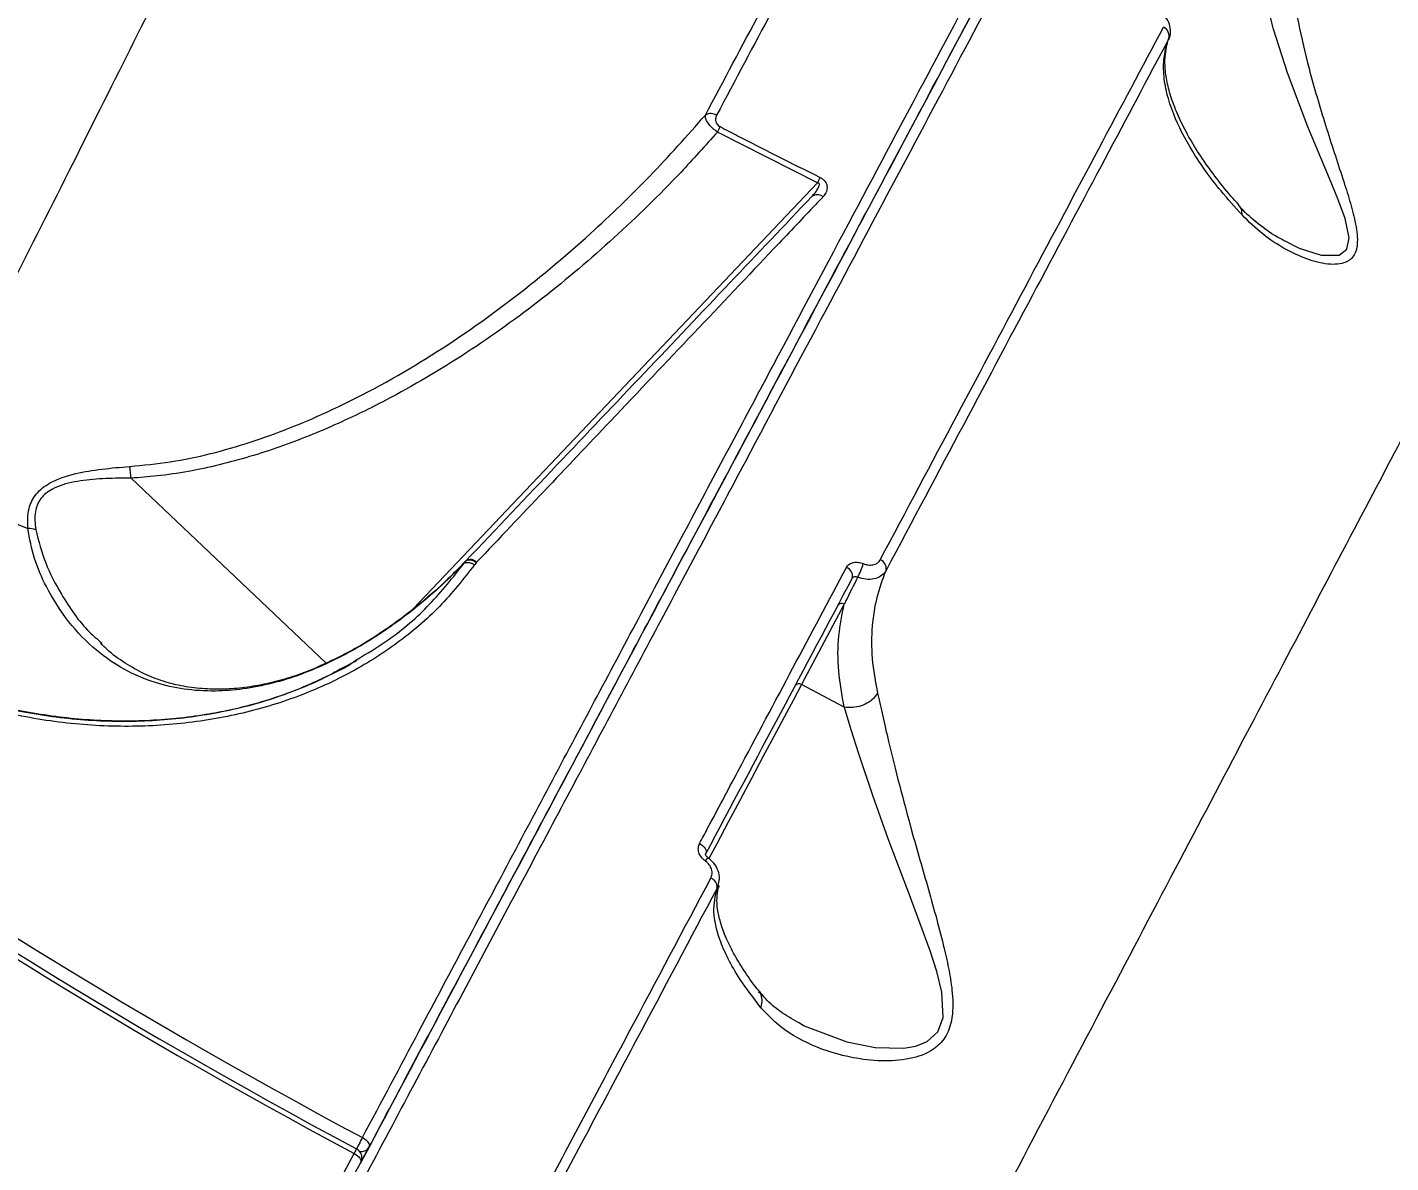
# Model space of a CAD drawing. Header units: millimetres. Extents: x -7245 to 6306, y -6696 to 5973.
# Drawn here: x -2664.7 to -2532.1, y 1804.6 to 1915 of the extents above; entities that cross this region are included whole.
import ezdxf

# ---------------------------------------------------------------- set-up
doc = ezdxf.new("R2010")
doc.units = ezdxf.units.MM
for name, color, linetype in [('DIKOM_ОБЪЕКТ', 7, 'Continuous'), ('DIKOM_РАЗМЕР_ЗОНА', 7, 'Continuous'), ('DIKOM_РАЗМЕР_ОБЪЕКТА', 7, 'Continuous')]:
    doc.layers.add(name, color=color, linetype=linetype)
doc.styles.add('style1', font='arial.ttf', dxfattribs={"width": 0.8})
doc.dimstyles.new('1-50', dxfattribs={"dimtxt": 300, "dimasz": 200, "dimexe": 100, "dimexo": 0, "dimgap": 100, "dimtad": 1, "dimtxsty": 'style1', "dimcen": 200, "dimclrd": 7, "dimclre": 7, "dimclrt": 7, "dimadec": 1, "dimazin": 2, "dimtfac": 1, "dimtmove": 0, "dimatfit": 2, "dimfxl": 0, "dimlwd": 25, "dimlwe": 18, "dimarcsym": 0})

# ---------------------------------------------------------------- blocks, each defined once
blk = doc.blocks.new('*D10')
at = {"layer": 'Defpoints', "color": 0, "transparency": 16777216}
for p in [(-4365.71, 2792.53), (4306.16, 475.6), (4306.16, -5965.27)]:
    blk.add_point(p, dxfattribs=at)
at = {"layer": 'DIKOM_РАЗМЕР_ОБЪЕКТА', "color": 7, "lineweight": 18, "transparency": 16777216}
for p, q in [((-4365.71, 2792.53), (-4365.71, -6065.27)), ((4306.16, 475.6), (4306.16, -6065.27))]:
    blk.add_line(p, q, dxfattribs=at)
at = {"layer": 'DIKOM_РАЗМЕР_ОБЪЕКТА', "color": 7, "lineweight": 25, "transparency": 16777216}
blk.add_line((-4165.71, -5965.27), (4106.16, -5965.27), dxfattribs=at)
at = {"layer": 'DIKOM_РАЗМЕР_ОБЪЕКТА', "color": 7, "transparency": 16777216}
for points in [[(-4165.71, -5931.93), (-4165.71, -5998.6), (-4365.71, -5965.27)], [(4106.16, -5931.93), (4106.16, -5998.6), (4306.16, -5965.27)]]:
    blk.add_solid(points, dxfattribs=at)
at = {"layer": 'DIKOM_РАЗМЕР_ОБЪЕКТА', "color": 7, "transparency": 16777216, "insert": (-85.78, -5712.1), "char_height": 300, "attachment_point": 5, "style": 'style1'}
blk.add_mtext('8650', dxfattribs=at)
blk = doc.blocks.new('*D11')
at = {"layer": 'Defpoints', "color": 0, "transparency": 16777216}
for p in [(-3472.32, 4472.83), (-6199.73, -2928.86), (1850.21, -2928.86)]:
    blk.add_point(p, dxfattribs=at)
at = {"layer": 'DIKOM_РАЗМЕР_ОБЪЕКТА', "color": 7, "lineweight": 18, "transparency": 16777216}
for p, q in [((-3472.32, 4472.83), (-6299.73, 4472.83)), ((1850.21, -2928.86), (-6299.73, -2928.86))]:
    blk.add_line(p, q, dxfattribs=at)
at = {"layer": 'DIKOM_РАЗМЕР_ОБЪЕКТА', "color": 7, "lineweight": 25, "transparency": 16777216}
blk.add_line((-6199.73, 4272.83), (-6199.73, -2728.86), dxfattribs=at)
at = {"layer": 'DIKOM_РАЗМЕР_ОБЪЕКТА', "color": 7, "transparency": 16777216}
for points in [[(-6233.06, 4272.83), (-6166.39, 4272.83), (-6199.73, 4472.83)], [(-6233.06, -2728.86), (-6166.39, -2728.86), (-6199.73, -2928.86)]]:
    blk.add_solid(points, dxfattribs=at)
at = {"layer": 'DIKOM_РАЗМЕР_ОБЪЕКТА', "color": 7, "transparency": 16777216, "insert": (-6452.9, 984.54), "char_height": 300, "attachment_point": 5, "rotation": 90, "style": 'style1'}
blk.add_mtext('7400', dxfattribs=at)
blk = doc.blocks.new('*D13')
at = {"layer": 'Defpoints', "color": 0, "transparency": 16777216}
for p in [(-4231.86, 5972.83), (-6795, -4928.88), (1792.4, -4928.88)]:
    blk.add_point(p, dxfattribs=at)
at = {"layer": 'DIKOM_РАЗМЕР_ЗОНА', "color": 7, "lineweight": 18, "transparency": 16777216}
for p, q in [((-4231.86, 5972.83), (-6895, 5972.83)), ((1792.4, -4928.88), (-6895, -4928.88))]:
    blk.add_line(p, q, dxfattribs=at)
at = {"layer": 'DIKOM_РАЗМЕР_ЗОНА', "color": 7, "lineweight": 25, "transparency": 16777216}
blk.add_line((-6795, 5772.83), (-6795, -4728.88), dxfattribs=at)
at = {"layer": 'DIKOM_РАЗМЕР_ЗОНА', "color": 7, "transparency": 16777216}
for points in [[(-6828.33, 5772.83), (-6761.67, 5772.83), (-6795, 5972.83)], [(-6828.33, -4728.88), (-6761.67, -4728.88), (-6795, -4928.88)]]:
    blk.add_solid(points, dxfattribs=at)
at = {"layer": 'DIKOM_РАЗМЕР_ЗОНА', "color": 7, "transparency": 16777216, "insert": (-7048.17, 972.94), "char_height": 300, "attachment_point": 5, "rotation": 90, "style": 'style1'}
blk.add_mtext('10900', dxfattribs=at)

msp = doc.modelspace()

# ---------------------------------------------------------------- linework, layer by layer
at = {"layer": 'DIKOM_ОБЪЕКТ', "color": 7, "linetype": 'Continuous', "lineweight": 15}
for p, q in [((-2553.706, 1913.86), (-2553.645, 1914.024)), ((-2587.84, 1899.904), (-2597.58, 1904.848)), ((-2627.115, 1858.516), (-2587.84, 1899.904)), ((-2635.618, 1853.217), (-2654.568, 1871.199)), ((-2622.203, 1862.917), (-2622.044, 1863.134)), ((-2622.044, 1863.134), (-2622.031, 1863.148)), ((-2621.007, 1862.991), (-2621.187, 1862.777)), ((-2620.98, 1863.018), (-2621.007, 1862.991)), ((-2585.259, 1858.934), (-2589.408, 1851.131)), ((-2657.479, 1855.226), (-2657.38, 1855.138)), ((-2634.08, 1853.889), (-2635.267, 1853.3)), ((-2632.649, 1853.447), (-2634.246, 1852.613)), ((-2585.247, 1848.918), (-2589.408, 1851.131)), ((-2597.526, 1831.614), (-2597.608, 1831.334)), ((-2631.437, 1806.167), (-2632.168, 1804.792))]:
    msp.add_line(p, q, dxfattribs=at)
at = {"layer": 'DIKOM_ОБЪЕКТ', "color": 7, "linetype": 'Continuous', "lineweight": 15, "flags": 128}
for points in [[(-2542.417, 1894.266), (-2541.043, 1893.566), (-2538.912, 1892.893), (-2537.153, 1892.891), (-2536.397, 1893.469), (-2536.191, 1894.572), (-2536.58, 1896.443), (-2537.265, 1898.351), (-2538.09, 1900.349), (-2540.183, 1905.353), (-2542.183, 1910.614), (-2543.527, 1914.852), (-2544.615, 1919.119), (-2545.16, 1921.89), (-2545.556, 1924.554), (-2545.796, 1926.981), (-2545.908, 1929.135), (-2545.908, 1929.135), (-2545.908, 1929.135)], [(-2622.031, 1863.148), (-2621.958, 1863.205), (-2621.852, 1863.252), (-2621.729, 1863.273), (-2621.592, 1863.266), (-2621.447, 1863.233), (-2621.298, 1863.175), (-2621.149, 1863.093), (-2621.007, 1862.991)], [(-2634.04, 1853.959), (-2634.041, 1853.958), (-2634.08, 1853.889)], [(-2589.408, 1851.131), (-2590.197, 1849.646), (-2591.098, 1847.953), (-2592.09, 1846.087), (-2593.152, 1844.088), (-2594.263, 1842), (-2595.397, 1839.867), (-2596.53, 1837.736), (-2597.638, 1835.651), (-2598.408, 1834.203)], [(-2589.711, 1818.308), (-2589.135, 1817.94), (-2585.009, 1816.403), (-2582.255, 1815.853), (-2579.472, 1815.788), (-2578.281, 1815.986), (-2577.184, 1816.414), (-2576.147, 1817.35), (-2575.642, 1818.758), (-2575.772, 1821.217), (-2576.257, 1823.229), (-2576.906, 1825.256), (-2578.904, 1830.689), (-2580.976, 1836.118), (-2582.489, 1840.33), (-2583.846, 1844.383), (-2584.584, 1846.741), (-2585.24, 1848.914), (-2585.24, 1848.916), (-2585.24, 1848.916)], [(-2599.31, 1835.685), (-2599.145, 1835.583), (-2598.996, 1835.465), (-2598.871, 1835.335), (-2598.774, 1835.199), (-2598.707, 1835.061), (-2598.675, 1834.927), (-2598.678, 1834.802), (-2598.716, 1834.69)], [(-2632.083, 1807.079), (-2632.167, 1806.921), (-2632.257, 1806.753), (-2632.35, 1806.58), (-2632.441, 1806.409), (-2632.528, 1806.247), (-2632.606, 1806.1), (-2632.664, 1805.991)], [(-2632.083, 1807.079), (-2631.915, 1806.979), (-2631.764, 1806.866), (-2631.633, 1806.743), (-2631.529, 1806.618), (-2631.454, 1806.492), (-2631.414, 1806.372), (-2631.407, 1806.262), (-2631.437, 1806.167)], [(-2632.662, 1805.989), (-2632.663, 1805.987), (-2632.678, 1805.959), (-2632.711, 1805.898), (-2632.76, 1805.806), (-2632.823, 1805.687), (-2632.898, 1805.546)], [(-2632.898, 1805.546), (-2632.731, 1805.446), (-2632.579, 1805.333), (-2632.447, 1805.211), (-2632.343, 1805.086), (-2632.269, 1804.961), (-2632.228, 1804.841), (-2632.221, 1804.732), (-2632.25, 1804.637)]]:
    msp.add_lwpolyline(points, dxfattribs=at)
at = {"layer": 'DIKOM_ОБЪЕКТ', "color": 7, "linetype": 'Continuous', "lineweight": 15}
for centre, radius, start, end in [((-2359.315, 2317.953), 579.133, 211.098848, 241.901152), ((-2359.315, 2317.953), 580.869, 211.098554, 241.901446), ((-2554.606, 1914.187), 0.93, 341.24553, 66.22481), ((-2598.215, 1905.611), 1.034, 57.37325, 120.86935), ((-2610.33, 1911.459), 14.362, 332.59189, 334.94182), ((-2599.284, 1905.469), 12.725, 334.06849, 336.7299), ((-2587.886, 1897.925), 0.837, 47.95076, 128.40943), ((-2359.315, 2317.953), 580.367, 226.5, 241.901446), ((-2634.692, 1939.237), 78.82, 238.9171, 247.69764), ((-2664.658, 1863.597), 2.717, 72.41863, 88.8648), ((-2621.584, 1862.47), 0.815, 42.21219, 122.33017), ((-2582.077, 1862.403), 0.904, 348.27011, 69.60944), ((-2585.336, 1861.687), 0.884, 345.24781, 70.51589), ((-2590.501, 1865.028), 7.414, 332.06493, 343.21195), ((-2585.515, 1858.56), 0.454, 55.61516, 143.76449), ((-2589.664, 1850.756), 0.454, 55.61516, 143.76449), ((-2597.932, 1833.469), 0.97, 123.89677, 148.44533), ((-2598.51, 1831.435), 0.908, 353.59561, 71.17365), ((-2633.133, 1805.107), 1, 46.5, 61.90145), ((-2633.133, 1805.107), 1, 332, 46.5), ((-2632.205, 1806.637), 0.901, 257.91526, 328.57147)]:
    msp.add_arc(centre, radius, start, end, dxfattribs=at)
for points, knots in [([(-2675.385, 1871.734), (-2673.166, 1876.119), (-2668.729, 1884.891), (-2662.43, 1897.391), (-2656.411, 1909.372), (-2650.513, 1921.149), (-2644.808, 1932.582), (-2639.36, 1943.54), (-2634.323, 1953.712), (-2629.73, 1963.02), (-2625.609, 1971.404), (-2622.086, 1978.597), (-2619.14, 1984.629), (-2616.738, 1989.561), (-2614.811, 1993.527), (-2613.37, 1996.499), (-2612.49, 1998.314), (-2612.103, 1999.116), (-2612.185, 1998.945), (-2612.2, 1998.915)], [0, 0, 0, 0, 0.0566673, 0.1133347, 0.1705659, 0.2277969, 0.2910647, 0.3543813, 0.4176486, 0.4827803, 0.5479668, 0.6130972, 0.6743748, 0.7356981, 0.7969749, 0.8600201, 0.9231162, 0.9861607, 1, 1, 1, 1]), ([(-2532.137, 1990.791), (-2532.163, 1990.742), (-2532.233, 1990.61), (-2532.849, 1989.451), (-2534.132, 1987.038), (-2536.039, 1983.452), (-2538.58, 1978.673), (-2541.764, 1972.685), (-2545.519, 1965.621), (-2549.822, 1957.531), (-2554.631, 1948.484), (-2560.029, 1938.335), (-2566.018, 1927.069), (-2572.594, 1914.702), (-2579.612, 1901.504), (-2587.036, 1887.541), (-2594.825, 1872.893), (-2603.104, 1857.321), (-2611.867, 1840.841), (-2621.094, 1823.488), (-2630.469, 1805.854), (-2639.943, 1788.038), (-2649.461, 1770.136), (-2659.295, 1751.642), (-2669.424, 1732.593), (-2679.821, 1713.039), (-2690.402, 1693.137), (-2701.14, 1672.944), (-2711.999, 1652.521), (-2723.017, 1631.799), (-2734.161, 1610.839), (-2745.396, 1589.711), (-2756.474, 1568.877), (-2767.359, 1548.404), (-2778.024, 1528.347), (-2788.641, 1508.379), (-2799.172, 1488.573), (-2809.571, 1469.015), (-2819.03, 1451.227), (-2824.901, 1440.185), (-2827.497, 1435.303)], [0, 0, 0, 0, 0.0156515, 0.0421674, 0.0687037, 0.0952197, 0.122506, 0.1498143, 0.1771005, 0.2036164, 0.2301527, 0.2566688, 0.283955, 0.3112632, 0.3385494, 0.3650657, 0.391602, 0.4181178, 0.4454043, 0.4727127, 0.4999987, 0.52556, 0.5511397, 0.5767005, 0.6029494, 0.6292179, 0.6554667, 0.6819824, 0.7085188, 0.7350352, 0.7623214, 0.7896296, 0.8169158, 0.8434322, 0.8699686, 0.8964846, 0.9237709, 0.951079, 0.9783653, 1, 1, 1, 1]), ([(-2632.083, 1807.079), (-2630.235, 1810.556), (-2625.255, 1819.922), (-2617.404, 1834.687), (-2608.643, 1851.163), (-2600.181, 1867.078), (-2592.054, 1882.362), (-2584.301, 1896.943), (-2577.092, 1910.501), (-2570.439, 1923.012), (-2564.343, 1934.478), (-2558.702, 1945.086), (-2553.557, 1954.761), (-2548.941, 1963.445), (-2544.951, 1970.947), (-2541.589, 1977.27), (-2538.84, 1982.441), (-2536.658, 1986.544), (-2535.076, 1989.519), (-2534.115, 1991.327), (-2533.9, 1991.732), (-2533.9, 1991.732), (-2533.9, 1991.732)], [0, 0, 0, 0, 0.0313058, 0.0843369, 0.1374098, 0.1904414, 0.2450131, 0.2996295, 0.3542018, 0.4072332, 0.4603055, 0.5133368, 0.5679087, 0.6225254, 0.6770972, 0.7301281, 0.7832, 0.8362308, 0.8908021, 0.9454178, 0.9999886, 1, 1, 1, 1]), ([(-2828.145, 1436.211), (-2825.555, 1441.082), (-2819.753, 1451.995), (-2810.421, 1469.546), (-2800.195, 1488.778), (-2789.729, 1508.463), (-2779.077, 1528.495), (-2768.289, 1548.785), (-2757.396, 1569.271), (-2746.416, 1589.922), (-2735.367, 1610.702), (-2724.286, 1631.543), (-2713.222, 1652.35), (-2702.23, 1673.025), (-2691.475, 1693.251), (-2680.976, 1712.997), (-2670.739, 1732.25), (-2660.66, 1751.205), (-2650.784, 1769.781), (-2641.151, 1787.896), (-2631.675, 1805.718), (-2622.386, 1823.188), (-2613.31, 1840.258), (-2604.587, 1856.665), (-2596.256, 1872.333), (-2588.357, 1887.188), (-2580.919, 1901.176), (-2573.964, 1914.257), (-2567.494, 1926.426), (-2561.524, 1937.653), (-2556.082, 1947.889), (-2551.192, 1957.084), (-2547.151, 1964.685), (-2543.85, 1970.893), (-2541.17, 1975.933), (-2538.88, 1980.24), (-2536.963, 1983.845), (-2535.441, 1986.709), (-2534.34, 1988.78), (-2533.638, 1990.098), (-2533.539, 1990.285), (-2533.49, 1990.378)], [0, 0, 0, 0, 0.021635, 0.048472, 0.0753938, 0.1023581, 0.1293232, 0.1562448, 0.1830819, 0.2099188, 0.2368401, 0.263805, 0.2907699, 0.3176915, 0.3445287, 0.3703765, 0.3962996, 0.4222616, 0.4482235, 0.4741472, 0.4999949, 0.526832, 0.5537537, 0.5807181, 0.6076825, 0.6346043, 0.6614411, 0.6882784, 0.7151997, 0.7421646, 0.769129, 0.7960506, 0.8228877, 0.8446334, 0.8664016, 0.8881699, 0.9099155, 0.9324241, 0.9549578, 0.9774915, 1, 1, 1, 1]), ([(-2533.488, 1990.381), (-2533.55, 1990.266), (-2533.672, 1990.035), (-2534.65, 1988.196), (-2536.197, 1985.287), (-2538.362, 1981.214), (-2541.122, 1976.024), (-2544.477, 1969.714), (-2548.432, 1962.275), (-2552.97, 1953.741), (-2558.07, 1944.149), (-2563.709, 1933.544), (-2569.86, 1921.975), (-2576.09, 1910.257), (-2582.285, 1898.608), (-2588.337, 1887.225), (-2594.681, 1875.293), (-2601.381, 1862.694), (-2608.436, 1849.424), (-2615.848, 1835.485), (-2623.496, 1821.1), (-2628.791, 1811.143), (-2631.437, 1806.167)], [0, 0, 0, 0, 0.0536724, 0.1075148, 0.1614425, 0.2153707, 0.2692131, 0.3228859, 0.3765593, 0.4304018, 0.4843308, 0.5382594, 0.5921021, 0.6457754, 0.6892672, 0.7328038, 0.7763395, 0.8198309, 0.8648484, 0.9099158, 0.9549831, 1, 1, 1, 1]), ([(-2598.746, 1906.499), (-2596.954, 1909.871), (-2593.369, 1916.615), (-2588.32, 1926.116), (-2583.497, 1935.191), (-2580.522, 1940.79), (-2579.034, 1943.59)], [0, 0, 0, 0, 0.2491193, 0.4982408, 0.7491197, 1, 1, 1, 1]), ([(-2577.92, 1943.619), (-2579.399, 1940.836), (-2582.357, 1935.271), (-2587.172, 1926.211), (-2592.236, 1916.683), (-2595.851, 1909.882), (-2597.658, 1906.482)], [0, 0, 0, 0, 0.2491206, 0.4982436, 0.749122, 1, 1, 1, 1]), ([(-2542.58, 1930.36), (-2542.582, 1930.28), (-2542.598, 1929.56), (-2542.599, 1928.041), (-2542.508, 1925.579), (-2542.284, 1922.845), (-2541.863, 1919.449), (-2541.15, 1915.465), (-2540.012, 1910.595), (-2538.489, 1905.468), (-2537.086, 1901.222), (-2536.108, 1898.163), (-2535.546, 1896.061), (-2535.283, 1894.206), (-2535.592, 1892.828), (-2536.562, 1892.008), (-2538.233, 1891.914), (-2540.296, 1892.44), (-2542.468, 1893.464), (-2544.62, 1894.864), (-2545.934, 1896.146), (-2546.591, 1896.788)], [0, 0, 0, 0, 0.0056291, 0.0508137, 0.0960154, 0.1438704, 0.1917631, 0.2633164, 0.3349735, 0.4270928, 0.5191846, 0.5590191, 0.5987849, 0.6438189, 0.6799261, 0.716069, 0.7691181, 0.823719, 0.8784568, 0.9392279, 1, 1, 1, 1]), ([(-2504.301, 1925.773), (-2504.893, 1924.651), (-2506.079, 1922.403), (-2508.563, 1917.693), (-2511.549, 1912.032), (-2515.071, 1905.352), (-2519.103, 1897.707), (-2523.637, 1889.105), (-2528.677, 1879.544), (-2534.203, 1869.059), (-2540.194, 1857.689), (-2546.62, 1845.49), (-2553.452, 1832.517), (-2560.673, 1818.8), (-2568.28, 1804.347), (-2576.251, 1789.196), (-2584.557, 1773.403), (-2593.157, 1757.042), (-2602.012, 1740.189), (-2611.1, 1722.882), (-2620.411, 1705.141), (-2629.925, 1687.002), (-2639.604, 1668.533), (-2649.404, 1649.822), (-2659.276, 1630.954), (-2669.201, 1611.971), (-2679.16, 1592.901), (-2689.136, 1573.778), (-2699.09, 1554.675), (-2708.973, 1535.68), (-2718.742, 1516.881), (-2727.646, 1499.718), (-2735.71, 1484.15), (-2740.52, 1474.847), (-2742.925, 1470.196)], [0, 0, 0, 0, 0.0315567, 0.0632129, 0.0949194, 0.1266266, 0.1582827, 0.1898395, 0.2213973, 0.2530543, 0.2847622, 0.3164699, 0.3481272, 0.3796854, 0.4112652, 0.4429445, 0.4746742, 0.5064044, 0.5380839, 0.5696643, 0.6012951, 0.6330258, 0.6648067, 0.6965877, 0.7283185, 0.7599497, 0.7916592, 0.823468, 0.8553266, 0.8871865, 0.9189955, 0.9507054, 0.9753529, 1, 1, 1, 1]), ([(-2553.76, 1913.869), (-2553.723, 1913.928), (-2553.552, 1914.193), (-2553.498, 1914.782), (-2553.675, 1915.52), (-2554.089, 1916.175), (-2554.517, 1916.484), (-2554.708, 1916.623)], [0, 0, 0, 0, 0.0689879, 0.3117325, 0.5523274, 0.7999997, 1, 1, 1, 1]), ([(-2581.762, 1863.251), (-2579.25, 1867.976), (-2574.226, 1877.427), (-2567.16, 1890.718), (-2560.425, 1903.388), (-2556.296, 1911.155), (-2554.231, 1915.038)], [0, 0, 0, 0, 0.2485967, 0.497191, 0.7485961, 1, 1, 1, 1]), ([(-2553.725, 1913.888), (-2555.762, 1910.058), (-2559.834, 1902.397), (-2566.521, 1889.818), (-2573.589, 1876.521), (-2578.657, 1866.986), (-2581.191, 1862.219)], [0, 0, 0, 0, 0.2485941, 0.4971898, 0.7485934, 1, 1, 1, 1]), ([(-2546.591, 1896.788), (-2547.294, 1897.572), (-2549.207, 1899.71), (-2551.554, 1903.04), (-2553.15, 1906.166), (-2553.941, 1908.633), (-2554.244, 1910.54), (-2554.215, 1912.318), (-2553.889, 1913.364), (-2553.725, 1913.888)], [0, 0, 0, 0, 0.1128059, 0.3073765, 0.5062343, 0.6280262, 0.749832, 0.8749136, 1, 1, 1, 1]), ([(-2546.891, 1897.767), (-2547.08, 1897.972), (-2547.884, 1898.846), (-2549.084, 1900.351), (-2550.488, 1902.278), (-2551.662, 1904.161), (-2552.617, 1905.985), (-2553.337, 1907.725), (-2553.822, 1909.357), (-2554.069, 1910.856), (-2554.11, 1912.133), (-2553.98, 1912.819), (-2553.921, 1913.126)], [0, 0, 0, 0, 0.031037, 0.1322929, 0.2359149, 0.3419848, 0.4504514, 0.5610981, 0.6736313, 0.7878678, 0.9052594, 1, 1, 1, 1]), ([(-2654.7, 1872.336), (-2653.383, 1872.465), (-2649.403, 1872.857), (-2642.924, 1874.545), (-2634.754, 1877.791), (-2626.315, 1882.35), (-2617.782, 1888.229), (-2610.432, 1894.386), (-2604.078, 1900.488), (-2600.523, 1904.495), (-2598.746, 1906.499)], [0, 0, 0, 0, 0.0588133, 0.1777248, 0.2968205, 0.4509484, 0.6056243, 0.7600441, 0.8800173, 1, 1, 1, 1]), ([(-2597.58, 1904.848), (-2597.735, 1904.963), (-2598.046, 1905.193), (-2598.41, 1905.583), (-2598.661, 1905.965), (-2598.769, 1906.278), (-2598.753, 1906.435), (-2598.746, 1906.499)], [0, 0, 0, 0, 0.2021818, 0.4043502, 0.610586, 0.8410338, 1, 1, 1, 1]), ([(-2597.658, 1906.482), (-2597.702, 1906.375), (-2597.781, 1906.187), (-2597.76, 1905.893), (-2597.658, 1905.666), (-2597.51, 1905.492), (-2597.383, 1905.415), (-2597.32, 1905.376)], [0, 0, 0, 0, 0.3197387, 0.5620472, 0.7281043, 0.8642379, 1, 1, 1, 1]), ([(-2597.58, 1904.848), (-2598.759, 1903.532), (-2601.959, 1899.962), (-2607.567, 1894.484), (-2614.508, 1888.588), (-2621.909, 1883.279), (-2628.61, 1879.314), (-2634.704, 1876.329), (-2640.09, 1874.147), (-2645.974, 1872.385), (-2650.843, 1871.472), (-2653.726, 1871.261), (-2654.568, 1871.199)], [0, 0, 0, 0, 0.0783359, 0.2125923, 0.347266, 0.4817932, 0.6158498, 0.6916634, 0.7820692, 0.872618, 0.9628106, 1, 1, 1, 1]), ([(-2597.32, 1905.376), (-2596.729, 1905.068), (-2593.778, 1903.527), (-2590.532, 1901.887), (-2587.868, 1900.577), (-2587.594, 1900.442)], [0, 0, 0, 0, 0.1831768, 0.915877, 1, 1, 1, 1]), ([(-2587.594, 1900.442), (-2587.499, 1900.388), (-2587.309, 1900.28), (-2587.099, 1900.051), (-2586.948, 1899.767), (-2586.891, 1899.374), (-2587.01, 1898.934), (-2587.223, 1898.673), (-2587.326, 1898.546)], [0, 0, 0, 0, 0.1098389, 0.2201191, 0.3257331, 0.4926237, 0.7537568, 1, 1, 1, 1]), ([(-2588.406, 1898.58), (-2588.287, 1898.711), (-2588.052, 1898.971), (-2587.802, 1899.33), (-2587.676, 1899.606), (-2587.657, 1899.756), (-2587.679, 1899.828), (-2587.703, 1899.858), (-2587.732, 1899.881), (-2587.774, 1899.9), (-2587.815, 1899.903), (-2587.84, 1899.904)], [0, 0, 0, 0, 0.3169277, 0.6269595, 0.7913484, 0.8702597, 0.8978102, 0.9254437, 0.933222, 0.9603545, 1, 1, 1, 1]), ([(-2622.02, 1863.159), (-2619.061, 1866.277), (-2613.143, 1872.513), (-2604.61, 1881.505), (-2596.315, 1890.247), (-2591.042, 1895.803), (-2588.406, 1898.58)], [0, 0, 0, 0, 0.2492678, 0.4985358, 0.7492694, 1, 1, 1, 1]), ([(-2587.326, 1898.546), (-2587.638, 1898.216), (-2589.2, 1896.567), (-2593.319, 1892.218), (-2599.84, 1885.334), (-2609.38, 1875.262), (-2616.602, 1867.64), (-2620.98, 1863.018)], [0, 0, 0, 0, 0.0299898, 0.1499525, 0.3900726, 0.6301914, 1, 1, 1, 1]), ([(-2546.591, 1896.788), (-2546.591, 1896.826), (-2546.584, 1897.091), (-2546.646, 1897.459), (-2546.855, 1897.668), (-2546.925, 1897.738)], [0, 0, 0, 0, 0.101497, 0.7015063, 1, 1, 1, 1]), ([(-2542.423, 1894.249), (-2542.77, 1894.433), (-2543.744, 1894.95), (-2545.24, 1896.093), (-2546.394, 1897.079), (-2546.886, 1897.704), (-2546.894, 1897.714)], [0, 0, 0, 0, 0.2153876, 0.6056814, 0.9937723, 1, 1, 1, 1]), ([(-2664.604, 1866.313), (-2664.619, 1866.969), (-2664.646, 1868.162), (-2663.874, 1869.726), (-2662.323, 1870.947), (-2660.057, 1871.679), (-2657.399, 1872.113), (-2655.606, 1872.261), (-2654.7, 1872.336)], [0, 0, 0, 0, 0.1672527, 0.3043169, 0.4416569, 0.6370286, 0.8167186, 1, 1, 1, 1]), ([(-2654.572, 1871.207), (-2654.573, 1871.207), (-2654.765, 1871.207), (-2655.8, 1871.201), (-2657.667, 1871.157), (-2660.088, 1870.896), (-2662.12, 1870.326), (-2663.442, 1869.268), (-2664.015, 1867.848), (-2663.901, 1866.78), (-2663.837, 1866.186)], [0, 0, 0, 0, 0.0002754, 0.0414243, 0.2242802, 0.4065766, 0.5849867, 0.7124846, 0.840442, 1, 1, 1, 1]), ([(-2654.572, 1871.207), (-2654.589, 1871.415), (-2654.62, 1871.795), (-2654.669, 1872.154), (-2654.696, 1872.31), (-2654.7, 1872.336)], [0, 0, 0, 0, 0.4994971, 0.9157747, 1, 1, 1, 1]), ([(-2654.568, 1871.199), (-2654.569, 1871.201), (-2654.57, 1871.202), (-2654.572, 1871.205), (-2654.572, 1871.207), (-2654.572, 1871.207)], [0, 0, 0, 0, 0.4642202, 0.8272293, 1, 1, 1, 1]), ([(-2635.267, 1853.3), (-2636.199, 1852.885), (-2638.063, 1852.055), (-2640.896, 1851.196), (-2643.688, 1850.65), (-2646.569, 1850.433), (-2649.444, 1850.62), (-2652.433, 1851.296), (-2655.306, 1852.537), (-2658.152, 1854.494), (-2660.736, 1857.17), (-2662.677, 1860.255), (-2664.063, 1863.345), (-2664.424, 1865.324), (-2664.604, 1866.313)], [0, 0, 0, 0, 0.0646457, 0.129341, 0.1963584, 0.2634209, 0.343028, 0.4226932, 0.5180143, 0.6133845, 0.7266748, 0.8399743, 0.9200745, 1, 1, 1, 1]), ([(-2663.837, 1866.186), (-2663.555, 1865.092), (-2662.985, 1862.877), (-2661.158, 1859.506), (-2659.382, 1856.842), (-2657.862, 1855.552), (-2657.479, 1855.226)], [0, 0, 0, 0, 0.2544697, 0.5150266, 0.8777801, 1, 1, 1, 1]), ([(-2583.403, 1862.887), (-2583.243, 1862.836), (-2582.924, 1862.734), (-2582.452, 1862.754), (-2582.057, 1862.901), (-2581.848, 1863.099), (-2581.774, 1863.229), (-2581.762, 1863.251)], [0, 0, 0, 0, 0.2377514, 0.4754862, 0.7137685, 0.952184, 1, 1, 1, 1]), ([(-2621.187, 1862.777), (-2622.274, 1861.392), (-2624.446, 1858.625), (-2628.611, 1855.088), (-2633.352, 1852.091), (-2638.651, 1849.736), (-2644.395, 1848.068), (-2650.478, 1847.138), (-2656.785, 1846.968), (-2663.206, 1847.582), (-2669.612, 1848.973), (-2675.878, 1851.14), (-2681.938, 1853.996), (-2685.672, 1856.476), (-2687.54, 1857.717)], [0, 0, 0, 0, 0.0836197, 0.1671655, 0.2504168, 0.3338526, 0.4173003, 0.5004894, 0.5837355, 0.6671365, 0.7504557, 0.8333948, 0.9166269, 1, 1, 1, 1]), ([(-2622.203, 1862.917), (-2623.023, 1862.099), (-2625.186, 1859.94), (-2628.341, 1857.418), (-2631.536, 1855.273), (-2633.232, 1854.35), (-2634.08, 1853.889)], [0, 0, 0, 0, 0.2319381, 0.6114952, 0.8058697, 1, 1, 1, 1]), ([(-2622.071, 1863.123), (-2622.153, 1863.037), (-2622.708, 1862.452), (-2624.099, 1861.059), (-2626.319, 1859.084), (-2628.895, 1857.087), (-2631.316, 1855.484), (-2633.012, 1854.474), (-2633.889, 1854.045), (-2634.044, 1853.969)], [0, 0, 0, 0, 0.0236096, 0.1594646, 0.3905052, 0.6107329, 0.8032205, 0.9651467, 1, 1, 1, 1]), ([(-2632.737, 1853.496), (-2631.667, 1854.131), (-2629.013, 1855.708), (-2625.415, 1858.859), (-2623.274, 1861.563), (-2622.203, 1862.917)], [0, 0, 0, 0, 0.2521421, 0.625609, 1, 1, 1, 1]), ([(-2622.203, 1862.917), (-2622.139, 1862.947), (-2622.01, 1863.009), (-2621.745, 1863.007), (-2621.458, 1862.933), (-2621.276, 1862.828), (-2621.187, 1862.777)], [0, 0, 0, 0, 0.2436164, 0.5001532, 0.7565207, 1, 1, 1, 1]), ([(-2622.02, 1863.159), (-2622.022, 1863.156), (-2622.026, 1863.152), (-2622.03, 1863.149), (-2622.031, 1863.148)], [0, 0, 0, 0, 0.7175567, 1, 1, 1, 1]), ([(-2599.31, 1835.685), (-2599.06, 1836.155), (-2597.808, 1838.51), (-2594.749, 1844.261), (-2590.202, 1852.813), (-2586.762, 1859.283), (-2585.041, 1862.52)], [0, 0, 0, 0, 0.0507686, 0.2538577, 0.626701, 1, 1, 1, 1]), ([(-2585.041, 1862.52), (-2585.028, 1862.542), (-2584.954, 1862.673), (-2584.745, 1862.87), (-2584.35, 1863.019), (-2583.881, 1863.038), (-2583.563, 1862.937), (-2583.403, 1862.887)], [0, 0, 0, 0, 0.0488807, 0.2870552, 0.5249175, 0.7624178, 1, 1, 1, 1]), ([(-2581.191, 1862.219), (-2581.212, 1862.182), (-2581.337, 1861.961), (-2581.689, 1861.623), (-2582.355, 1861.362), (-2583.146, 1861.314), (-2583.683, 1861.475), (-2583.951, 1861.555)], [0, 0, 0, 0, 0.047977, 0.2861086, 0.5242498, 0.7621006, 1, 1, 1, 1]), ([(-2581.191, 1862.219), (-2581.205, 1862.188), (-2581.568, 1861.342), (-2582.154, 1859.599), (-2582.606, 1856.769), (-2582.641, 1853.67), (-2582.227, 1851.434), (-2582.019, 1850.308)], [0, 0, 0, 0, 0.0088956, 0.2417852, 0.4772757, 0.736818, 1, 1, 1, 1]), ([(-2584.481, 1861.462), (-2586.782, 1857.134), (-2591.389, 1848.469), (-2596.272, 1839.287), (-2598.716, 1834.69)], [0, 0, 0, 0, 0.499448, 1, 1, 1, 1]), ([(-2583.951, 1861.555), (-2584.335, 1860.8), (-2584.779, 1859.927), (-2585.202, 1859.052), (-2585.259, 1858.934)], [0, 0, 0, 0, 0.8649395, 1, 1, 1, 1]), ([(-2583.951, 1861.555), (-2584.003, 1861.573), (-2584.108, 1861.609), (-2584.261, 1861.61), (-2584.388, 1861.568), (-2584.455, 1861.509), (-2584.477, 1861.468), (-2584.481, 1861.462)], [0, 0, 0, 0, 0.2365064, 0.4742775, 0.7126991, 0.9511935, 1, 1, 1, 1]), ([(-2634.246, 1852.613), (-2634.944, 1852.232), (-2636.677, 1851.288), (-2639.505, 1850.181), (-2642.403, 1849.255), (-2644.945, 1848.634), (-2648.404, 1847.978), (-2653.045, 1847.507), (-2658.941, 1847.603), (-2664.799, 1848.365), (-2669.433, 1849.491), (-2673.019, 1850.651), (-2675.854, 1851.721), (-2679.246, 1853.241), (-2683.181, 1855.322), (-2685.845, 1857.12), (-2687.276, 1858.086)], [0, 0, 0, 0, 0.0485632, 0.1205642, 0.1785202, 0.224392, 0.2679798, 0.3746813, 0.478757, 0.5823262, 0.6836175, 0.7243898, 0.7752983, 0.838013, 0.9129993, 1, 1, 1, 1]), ([(-2585.247, 1848.918), (-2585.461, 1850.1), (-2585.893, 1852.48), (-2585.883, 1855.844), (-2585.462, 1857.926), (-2585.259, 1858.934)], [0, 0, 0, 0, 0.3372168, 0.6791427, 1, 1, 1, 1]), ([(-2684.094, 1856.026), (-2683.309, 1855.514), (-2680.688, 1853.807), (-2675.849, 1851.604), (-2669.71, 1849.451), (-2663.426, 1848.086), (-2657.129, 1847.473), (-2650.942, 1847.626), (-2644.984, 1848.539), (-2639.325, 1850.124), (-2635.941, 1851.743), (-2634.247, 1852.554)], [0, 0, 0, 0, 0.050703, 0.1691541, 0.2876279, 0.4067971, 0.525032, 0.6441401, 0.762782, 0.881225, 1, 1, 1, 1]), ([(-2635.229, 1853.391), (-2635.834, 1853.109), (-2637.13, 1852.506), (-2639.123, 1851.795), (-2641.195, 1851.227), (-2643.278, 1850.844), (-2645.375, 1850.656), (-2647.459, 1850.678), (-2649.5, 1850.926), (-2651.461, 1851.415), (-2653.367, 1852.163), (-2655.188, 1853.201), (-2656.588, 1854.205), (-2657.311, 1854.947), (-2657.518, 1855.159)], [0, 0, 0, 0, 0.0661241, 0.1416605, 0.2170347, 0.2960574, 0.3791245, 0.4660455, 0.5566561, 0.6503215, 0.7471543, 0.8503311, 0.9572602, 1, 1, 1, 1]), ([(-2635.211, 1853.35), (-2635.231, 1853.35), (-2635.257, 1853.349), (-2635.265, 1853.31), (-2635.267, 1853.3)], [0, 0, 0, 0, 0.7417064, 1, 1, 1, 1]), ([(-2634.048, 1853.967), (-2634.302, 1853.829), (-2634.689, 1853.619), (-2635.094, 1853.445), (-2635.233, 1853.385)], [0, 0, 0, 0, 0.6559884, 1, 1, 1, 1]), ([(-2634.247, 1852.554), (-2634.239, 1852.558), (-2633.676, 1852.805), (-2633.204, 1853.153), (-2632.737, 1853.496)], [0, 0, 0, 0, 0.0141325, 1, 1, 1, 1]), ([(-2582.019, 1850.308), (-2581.855, 1849.577), (-2581.527, 1848.114), (-2580.837, 1845.129), (-2579.909, 1841.4), (-2578.614, 1836.539), (-2577.053, 1831.195), (-2575.787, 1826.62), (-2575.036, 1823.277), (-2574.673, 1820.888), (-2574.667, 1818.61), (-2575.373, 1816.744), (-2576.759, 1815.384), (-2578.958, 1814.631), (-2581.657, 1814.459), (-2584.925, 1814.855), (-2588.452, 1815.945), (-2591.448, 1817.691), (-2592.851, 1819.18), (-2593.352, 1819.711)], [0, 0, 0, 0, 0.0447703, 0.0895771, 0.1609559, 0.2324485, 0.3238559, 0.4152087, 0.4505969, 0.4859263, 0.5329414, 0.5664236, 0.5998004, 0.653093, 0.7108102, 0.7686729, 0.8592852, 0.9497953, 1, 1, 1, 1]), ([(-2582.019, 1850.308), (-2582.035, 1850.277), (-2582.108, 1850.137), (-2582.341, 1849.816), (-2582.841, 1849.392), (-2583.592, 1849.041), (-2584.435, 1848.853), (-2584.971, 1848.895), (-2585.24, 1848.916)], [0, 0, 0, 0, 0.0349863, 0.1552092, 0.3664587, 0.5776292, 0.7887872, 1, 1, 1, 1]), ([(-2585.24, 1848.916), (-2585.241, 1848.916), (-2585.244, 1848.917), (-2585.246, 1848.918), (-2585.247, 1848.918)], [0, 0, 0, 0, 0.6659456, 1, 1, 1, 1]), ([(-2598.759, 1833.977), (-2598.903, 1834.099), (-2599.183, 1834.337), (-2599.406, 1834.803), (-2599.469, 1835.273), (-2599.363, 1835.547), (-2599.31, 1835.685)], [0, 0, 0, 0, 0.2592343, 0.5022824, 0.7511262, 1, 1, 1, 1]), ([(-2598.47, 1834.276), (-2598.494, 1834.292), (-2598.561, 1834.338), (-2598.64, 1834.43), (-2598.706, 1834.541), (-2598.728, 1834.639), (-2598.722, 1834.677), (-2598.717, 1834.685), (-2598.715, 1834.689)], [0, 0, 0, 0, 0.0750595, 0.2172619, 0.363694, 0.5736541, 0.8363346, 1, 1, 1, 1]), ([(-2597.515, 1831.613), (-2597.455, 1831.82), (-2597.319, 1832.283), (-2597.474, 1833.048), (-2597.856, 1833.769), (-2598.281, 1834.104), (-2598.482, 1834.261)], [0, 0, 0, 0, 0.2170068, 0.4866113, 0.7581994, 1, 1, 1, 1]), ([(-2598.217, 1832.295), (-2598.165, 1832.43), (-2598.06, 1832.701), (-2598.12, 1833.165), (-2598.337, 1833.598), (-2598.59, 1833.856), (-2598.742, 1833.964), (-2598.759, 1833.977)], [0, 0, 0, 0, 0.2485554, 0.4975196, 0.738998, 0.9703123, 1, 1, 1, 1]), ([(-2636.107, 1761.012), (-2634.58, 1763.885), (-2630.114, 1772.289), (-2622.856, 1785.942), (-2614.405, 1801.841), (-2606.153, 1817.365), (-2600.863, 1827.318), (-2598.217, 1832.295)], [0, 0, 0, 0, 0.1144555, 0.3347657, 0.5550742, 0.7775367, 1, 1, 1, 1]), ([(-2593.504, 1821.289), (-2593.585, 1821.389), (-2594.171, 1822.102), (-2595.026, 1823.363), (-2596.052, 1825.045), (-2596.807, 1826.612), (-2597.32, 1828.046), (-2597.596, 1829.321), (-2597.644, 1830.41), (-2597.564, 1831.153), (-2597.42, 1831.49), (-2597.379, 1831.586)], [0, 0, 0, 0, 0.0209529, 0.1500195, 0.2800082, 0.4107432, 0.5420851, 0.6741487, 0.8078148, 0.9456762, 1, 1, 1, 1]), ([(-2597.608, 1831.334), (-2600.221, 1826.417), (-2605.448, 1816.584), (-2613.65, 1801.153), (-2622.106, 1785.244), (-2629.401, 1771.518), (-2633.886, 1763.08), (-2635.41, 1760.213)], [0, 0, 0, 0, 0.220314, 0.4406225, 0.6630851, 0.8855483, 1, 1, 1, 1]), ([(-2593.352, 1819.711), (-2594.067, 1820.642), (-2595.327, 1822.282), (-2596.584, 1824.483), (-2597.549, 1826.714), (-2598.099, 1829.111), (-2597.773, 1830.587), (-2597.608, 1831.334)], [0, 0, 0, 0, 0.2022717, 0.3564094, 0.5119952, 0.7532537, 1, 1, 1, 1]), ([(-2593.352, 1819.711), (-2593.344, 1819.736), (-2593.263, 1819.99), (-2593.211, 1820.476), (-2593.304, 1820.994), (-2593.497, 1821.198), (-2593.548, 1821.252)], [0, 0, 0, 0, 0.0440821, 0.4407231, 0.8519972, 1, 1, 1, 1]), ([(-2589.744, 1818.259), (-2590.325, 1818.603), (-2591.486, 1819.289), (-2592.72, 1820.322), (-2593.3, 1821.073), (-2593.49, 1821.319)], [0, 0, 0, 0, 0.4029861, 0.8047933, 1, 1, 1, 1]), ([(-2928.259, 1250.058), (-2928.233, 1250.107), (-2928.162, 1250.24), (-2927.546, 1251.398), (-2926.264, 1253.81), (-2924.356, 1257.397), (-2921.816, 1262.175), (-2918.631, 1268.163), (-2914.876, 1275.228), (-2910.573, 1283.318), (-2905.764, 1292.365), (-2900.366, 1302.515), (-2894.377, 1313.78), (-2887.801, 1326.147), (-2880.784, 1339.345), (-2873.36, 1353.308), (-2865.571, 1367.956), (-2857.292, 1383.528), (-2848.528, 1400.008), (-2839.301, 1417.361), (-2829.926, 1434.995), (-2820.452, 1452.81), (-2810.934, 1470.713), (-2801.1, 1489.206), (-2790.972, 1508.255), (-2780.574, 1527.81), (-2769.993, 1547.711), (-2759.256, 1567.905), (-2748.396, 1588.328), (-2737.378, 1609.05), (-2726.234, 1630.01), (-2714.999, 1651.138), (-2703.922, 1671.972), (-2693.036, 1692.444), (-2682.372, 1712.502), (-2671.755, 1732.469), (-2661.223, 1752.276), (-2650.824, 1771.834), (-2641.365, 1789.622), (-2635.494, 1800.663), (-2632.898, 1805.546)], [0, 0, 0, 0, 0.0156515, 0.0421674, 0.0687037, 0.0952198, 0.1225059, 0.1498143, 0.1771005, 0.2036164, 0.2301527, 0.2566689, 0.2839551, 0.3112632, 0.3385493, 0.3650657, 0.391602, 0.4181178, 0.4454043, 0.4727127, 0.4999986, 0.5255599, 0.5511397, 0.5767005, 0.6029493, 0.6292178, 0.6554667, 0.6819824, 0.7085188, 0.7350352, 0.7623214, 0.7896295, 0.8169158, 0.8434321, 0.8699686, 0.8964846, 0.9237709, 0.951079, 0.9783653, 1, 1, 1, 1])]:
    msp.add_open_spline(points, degree=3, knots=knots, dxfattribs=at)

# ---------------------------------------------------------------- dimensions: what is measured, and where the dimension line sits
at = {"layer": 'DIKOM_РАЗМЕР_ЗОНА'}
dim = msp.add_linear_dim(base=(-6795.001, -4928.879), p1=(-4231.865, 5972.834), p2=(1792.398, -4928.879), angle=90, text='10900', dimstyle='1-50', dxfattribs=at)
dim.commit()
dim.dimension.update_dxf_attribs({"geometry": '*D13', "text_midpoint": (-6795.001, 972.936), "dimtype": 160})
at = {"layer": 'DIKOM_РАЗМЕР_ОБЪЕКТА'}
dim = msp.add_linear_dim(base=(-6199.728, -2928.864), p1=(-3472.315, 4472.834), p2=(1850.213, -2928.864), angle=90, text='7400', dimstyle='1-50', dxfattribs=at)
dim.commit()
dim.dimension.update_dxf_attribs({"geometry": '*D11', "text_midpoint": (-6199.728, 984.539), "dimtype": 160})
dim = msp.add_linear_dim(base=(4306.158, -5965.268), p1=(-4365.714, 2792.532), p2=(4306.158, 475.605), text='8650', dimstyle='1-50', dxfattribs=at)
dim.commit()
dim.dimension.update_dxf_attribs({"geometry": '*D10', "text_midpoint": (-85.784, -5965.268), "dimtype": 160})

doc.saveas('drawing.dxf')
